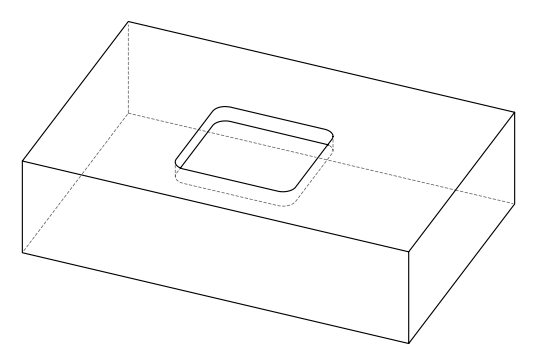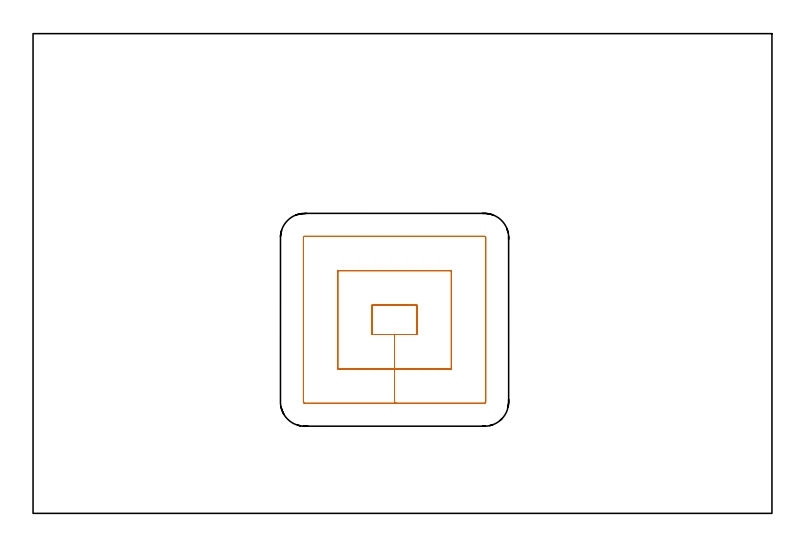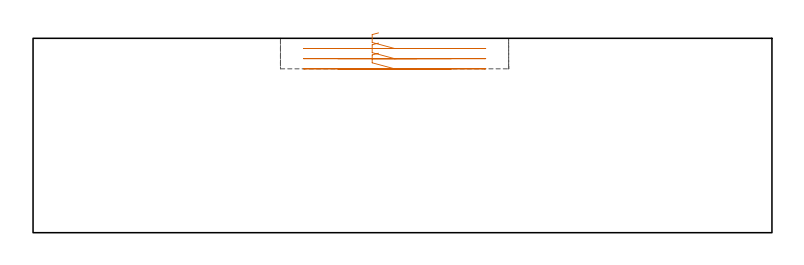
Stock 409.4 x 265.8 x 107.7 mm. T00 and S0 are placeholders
(PLAN: 1 operations, 0 tool changes, 4.9 min)
(1 MILL_RECTANGULAR_POCKET | POCKET_RECTANGULAR_STRAIGHT | UGT0201_109 | Follow Part, ap 6.35, ae 75% | 4.86 min | 249272 mm3)
(TOOL UGT0201_109 | End Mill 25.4 mm | D25.4 FL25 Z2)
(OP 1 MILL_RECTANGULAR_POCKET)
G17 G21 G94 G90
T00 M6
G54
G17 G0 G90 X191.42 Y115.4 S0 M3
G43 Z117.7 H0
Z110.7
G94 G1 X187.9 Z109.757 F250.
Y99.1 Z105.389
X200.3 Z102.067
X212.7 F500.
Y115.4
X187.9
Y99.1
X200.3
Y80.05
X231.75
Y134.45
X168.85
Y80.05
X200.3
Y61.
X250.1
G3 X250.8 Y61.7 R0.7
G1 Y152.8
G3 X250.1 Y153.5 R0.7
G1 X150.5
G3 X149.8 Y152.8 R0.7
G1 Y61.7
G3 X150.5 Y61. R0.7
G1 X200.3
X201.3
G0 X191.42 Y115.4 Z105.067
G1 X187.9 Z104.123 F250.
Y99.1 Z99.756
X200.3 Z96.433
X212.7 F500.
Y115.4
X187.9
Y99.1
X200.3
Y80.05
X231.75
Y134.45
X168.85
Y80.05
X200.3
Y61.
X250.1
G3 X250.8 Y61.7 R0.7
G1 Y152.8
G3 X250.1 Y153.5 R0.7
G1 X150.5
G3 X149.8 Y152.8 R0.7
G1 Y61.7
G3 X150.5 Y61. R0.7
G1 X200.3
X201.3
G0 X191.42 Y115.4 Z99.433
G1 X187.9 Z98.49 F250.
Y99.1 Z94.123
X200.3 Z90.8
X212.7 F500.
Y115.4
X187.9
Y99.1
X200.3
Y80.05
X231.75
Y134.45
X168.85
Y80.05
X200.3
Y61.
X250.1
G3 X250.8 Y61.7 R0.7
G1 Y152.8
G3 X250.1 Y153.5 R0.7
G1 X150.5
G3 X149.8 Y152.8 R0.7
G1 Y61.7
G3 X150.5 Y61. R0.7
G1 X200.3
X201.3
G0 Z117.7
M5
M2
